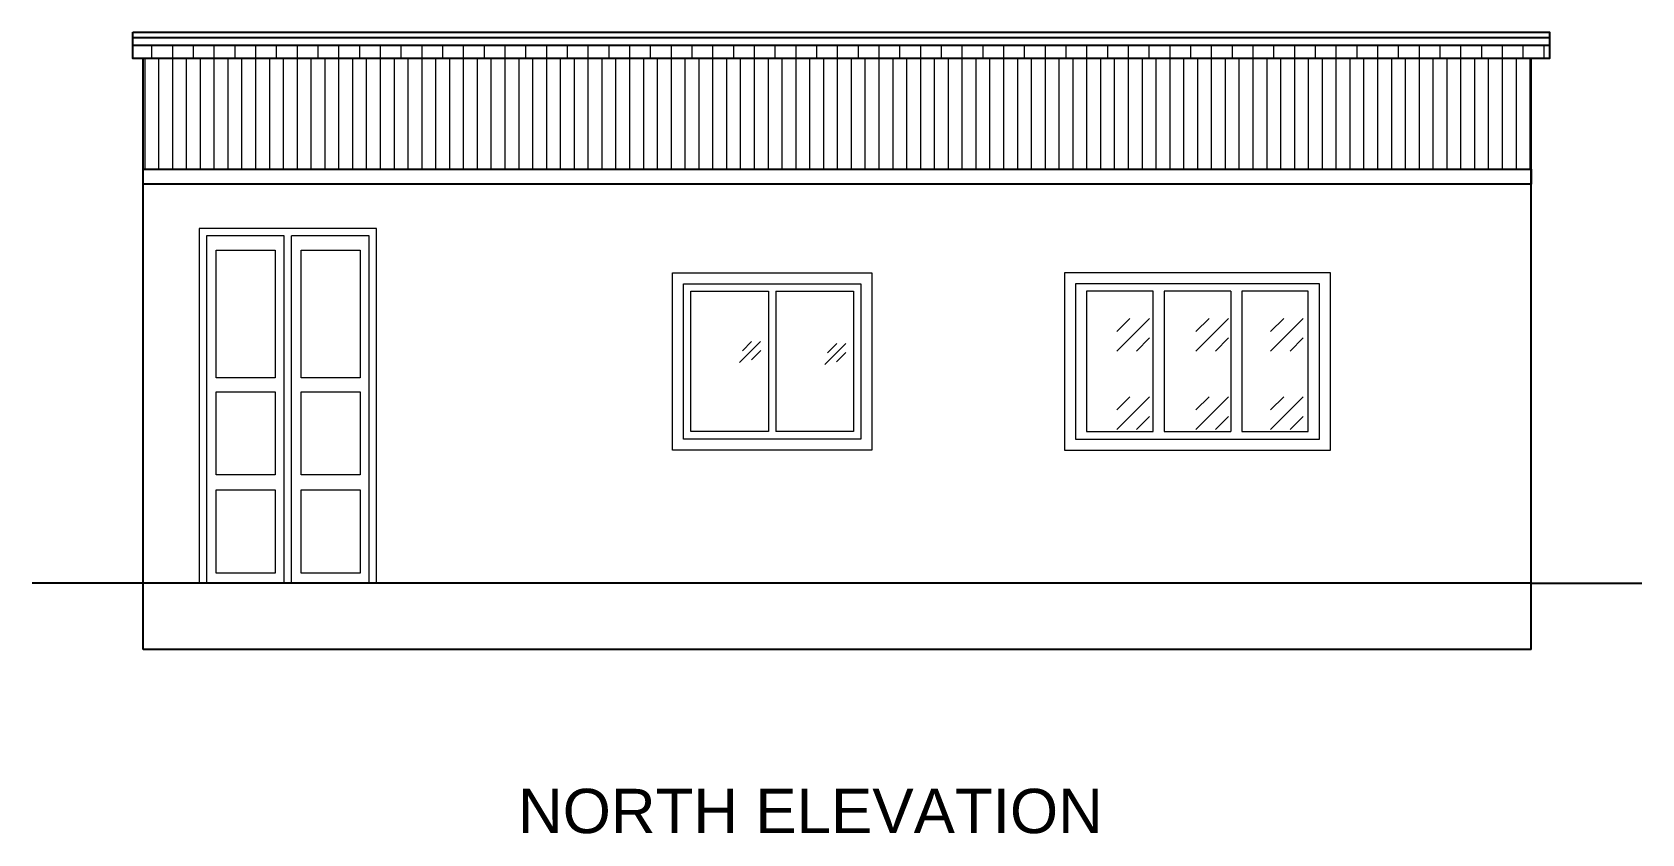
# Model space of a CAD drawing. Header units: inches. Extents: x 45643 to 78083, y -17830 to -3084.
# Drawn here: x 61029.2 to 61465, y -17580.4 to -17363.5 of the extents above; entities that cross this region are included whole.
import ezdxf

# ---------------------------------------------------------------- set-up
doc = ezdxf.new("R2010")
doc.units = ezdxf.units.IN
doc.header["$MEASUREMENT"] = 0
doc.layers.add('door', color=3, linetype='Continuous', lineweight=13)
doc.layers.add('steps', color=253, linetype='Continuous', lineweight=20)
doc.layers.add('PDF_Text', color=7, linetype='Continuous')
doc.styles.add('PDF Arial', font='arial.ttf')

msp = doc.modelspace()

# ---------------------------------------------------------------- hatches: boundary and pattern name
at = {"layer": 'door', "ltscale": 0.5}
h = msp.add_hatch(dxfattribs=at)
h.set_pattern_fill('GOST_GLASS', color=256, scale=2.5)
h.set_pattern_definition([(45, (-301316.9, 13203.288), (21.21320344, 0), [12.5, -17.5]), (45, (-301311.597, 13203.288), (21.21320344, 0), [5, -25]), (45, (-301316.9, 13208.591), (21.21320344, 0), [5, -25])])
h.paths.add_polyline_path([(61332.66, -17471.58), (61314.66, -17471.58), (61314.66, -17433.58), (61332.66, -17433.58)])
h = msp.add_hatch(dxfattribs=at)
h.set_pattern_fill('GOST_GLASS', color=256, scale=2.5)
h.set_pattern_definition([(45, (-301337.9, 13203.288), (21.21320344, 0), [12.5, -17.5]), (45, (-301332.597, 13203.288), (21.21320344, 0), [5, -25]), (45, (-301337.9, 13208.591), (21.21320344, 0), [5, -25])])
h.paths.add_polyline_path([(61353.66, -17471.58), (61335.66, -17471.58), (61335.66, -17433.58), (61353.66, -17433.58)])
h = msp.add_hatch(dxfattribs=at)
h.set_pattern_fill('GOST_GLASS', color=256, scale=2.5)
h.set_pattern_definition([(45, (-301338.9, 13203.288), (21.21320344, 0), [12.5, -17.5]), (45, (-301333.597, 13203.288), (21.21320344, 0), [5, -25]), (45, (-301338.9, 13208.591), (21.21320344, 0), [5, -25])])
h.paths.add_polyline_path([(61356.66, -17433.58), (61374.66, -17433.58), (61374.66, -17471.58), (61356.66, -17471.58)])
at = {"layer": 'steps', "ltscale": 0.3}
h = msp.add_hatch(dxfattribs=at)
h.set_pattern_fill('ANSI31', scale=45, angle=45)
h.set_pattern_definition([(90, (6459.7423, -2881.9146), (-5.625, 0), [])])
h.paths.add_polyline_path([(61440.01, -17367.04), (61056.42, -17367.04), (61056.42, -17370.58), (61440.01, -17370.58)])
h = msp.add_hatch(dxfattribs=at)
h.set_pattern_fill('ANSI31', scale=30, angle=45)
h.set_pattern_definition([(90, (6459.7423, -2881.9146), (-3.75, 0), [])])
h.paths.add_polyline_path([(61434.96, -17400.58), (61434.96, -17370.58), (61059.2, -17370.58), (61059.2, -17400.58)])

# ---------------------------------------------------------------- linework, layer by layer
for p, q in [((61440.01, -17365), (61056.42, -17365)), ((61056.42, -17367.01), (61440.01, -17367.04)), ((61059.2, -17512.58), (61059.2, -17370.58)), ((61434.96, -17512.58), (61434.96, -17370.58)), ((61059.2, -17400.58), (61059.2, -17400.58)), ((61059.2, -17512.58), (61029.2, -17512.58)), ((61434.96, -17512.58), (61059.2, -17512.58)), ((61059.2, -17530.58), (61059.2, -17512.58)), ((61434.96, -17512.58), (61464.96, -17512.58)), ((61434.96, -17530.58), (61434.96, -17512.58)), ((61434.96, -17530.58), (61059.2, -17530.58))]:
    msp.add_line(p, q)
for points in [[(61056.42, -17363.49), (61440.01, -17363.49), (61440.01, -17370.58), (61056.42, -17370.58)], [(61059.2, -17400.58), (61434.96, -17400.58), (61434.96, -17404.58), (61059.2, -17404.58)]]:
    msp.add_lwpolyline(points, close=True)
at = {"layer": 'door', "ltscale": 0.5}
for p, q in [((61074.38, -17416.58), (61074.38, -17512.58)), ((61122.38, -17416.58), (61074.38, -17416.58)), ((61074.38, -17416.58), (61074.38, -17512.58)), ((61122.38, -17416.58), (61074.38, -17416.58)), ((61122.38, -17512.58), (61122.38, -17416.58)), ((61122.38, -17512.58), (61122.38, -17416.58)), ((61076.38, -17418.58), (61076.38, -17512.58)), ((61097.38, -17418.58), (61076.38, -17418.58)), ((61076.38, -17418.58), (61076.38, -17512.58)), ((61097.38, -17418.58), (61076.38, -17418.58)), ((61097.38, -17512.58), (61097.38, -17418.58)), ((61120.38, -17418.58), (61099.38, -17418.58)), ((61120.38, -17418.58), (61099.38, -17418.58)), ((61099.38, -17512.58), (61099.38, -17418.58)), ((61120.38, -17512.58), (61120.38, -17418.58)), ((61120.38, -17512.58), (61120.38, -17418.58)), ((61228.51, -17433.58), (61228.51, -17471.58)), ((61230.51, -17433.58), (61230.51, -17471.58)), ((61332.66, -17471.58), (61332.66, -17433.58)), ((61353.66, -17433.58), (61353.66, -17471.58)), ((61356.66, -17433.58), (61356.66, -17471.58)), ((61226.37, -17447.23), (61220.72, -17452.88)), ((61223.93, -17447.18), (61221.47, -17449.7)), ((61249.44, -17447.77), (61243.78, -17453.42)), ((61247, -17447.72), (61244.53, -17450.24)), ((61226.42, -17449.67), (61223.89, -17452.13)), ((61249.49, -17450.21), (61246.96, -17452.67)), ((61074.38, -17512.58), (61122.38, -17512.58))]:
    msp.add_line(p, q, dxfattribs=at)
for points in [[(61079, -17422.51), (61095.02, -17422.51), (61095.02, -17457), (61079, -17457)], [(61102, -17422.51), (61118.02, -17422.51), (61118.02, -17457), (61102, -17457)], [(61256.51, -17476.58), (61202.51, -17476.58), (61202.51, -17428.58), (61256.51, -17428.58)], [(61308.66, -17476.58), (61380.66, -17476.58), (61380.66, -17428.58), (61308.66, -17428.58)], [(61253.51, -17473.58), (61205.51, -17473.58), (61205.51, -17431.58), (61253.51, -17431.58)], [(61311.66, -17473.58), (61377.66, -17473.58), (61377.66, -17431.58), (61311.66, -17431.58)], [(61079, -17460.81), (61095.02, -17460.81), (61095.02, -17483.3), (61079, -17483.3)], [(61102, -17460.81), (61118.02, -17460.81), (61118.02, -17483.3), (61102, -17483.3)], [(61079, -17487.36), (61095.02, -17487.36), (61095.02, -17509.86), (61079, -17509.86)], [(61102, -17487.36), (61118.02, -17487.36), (61118.02, -17509.86), (61102, -17509.86)]]:
    msp.add_lwpolyline(points, close=True, dxfattribs=at)
for points in [[(61228.51, -17471.58), (61207.51, -17471.58), (61207.51, -17433.58), (61228.51, -17433.58)], [(61230.51, -17433.58), (61251.51, -17433.58), (61251.51, -17471.58), (61230.51, -17471.58)], [(61332.66, -17433.58), (61314.66, -17433.58), (61314.66, -17471.58), (61332.66, -17471.58)], [(61353.66, -17433.58), (61335.66, -17433.58), (61335.66, -17471.58), (61353.66, -17471.58)], [(61356.66, -17471.58), (61374.66, -17471.58), (61374.66, -17433.58), (61356.66, -17433.58)]]:
    msp.add_lwpolyline(points, dxfattribs=at)

# ---------------------------------------------------------------- texts
at = {"layer": 'PDF_Text', "insert": (61160.72, -17580.41), "char_height": 12, "attachment_point": 7, "style": 'PDF Arial'}
msp.add_mtext('NORTH ELEVATION', dxfattribs=at)

doc.saveas('drawing.dxf')
